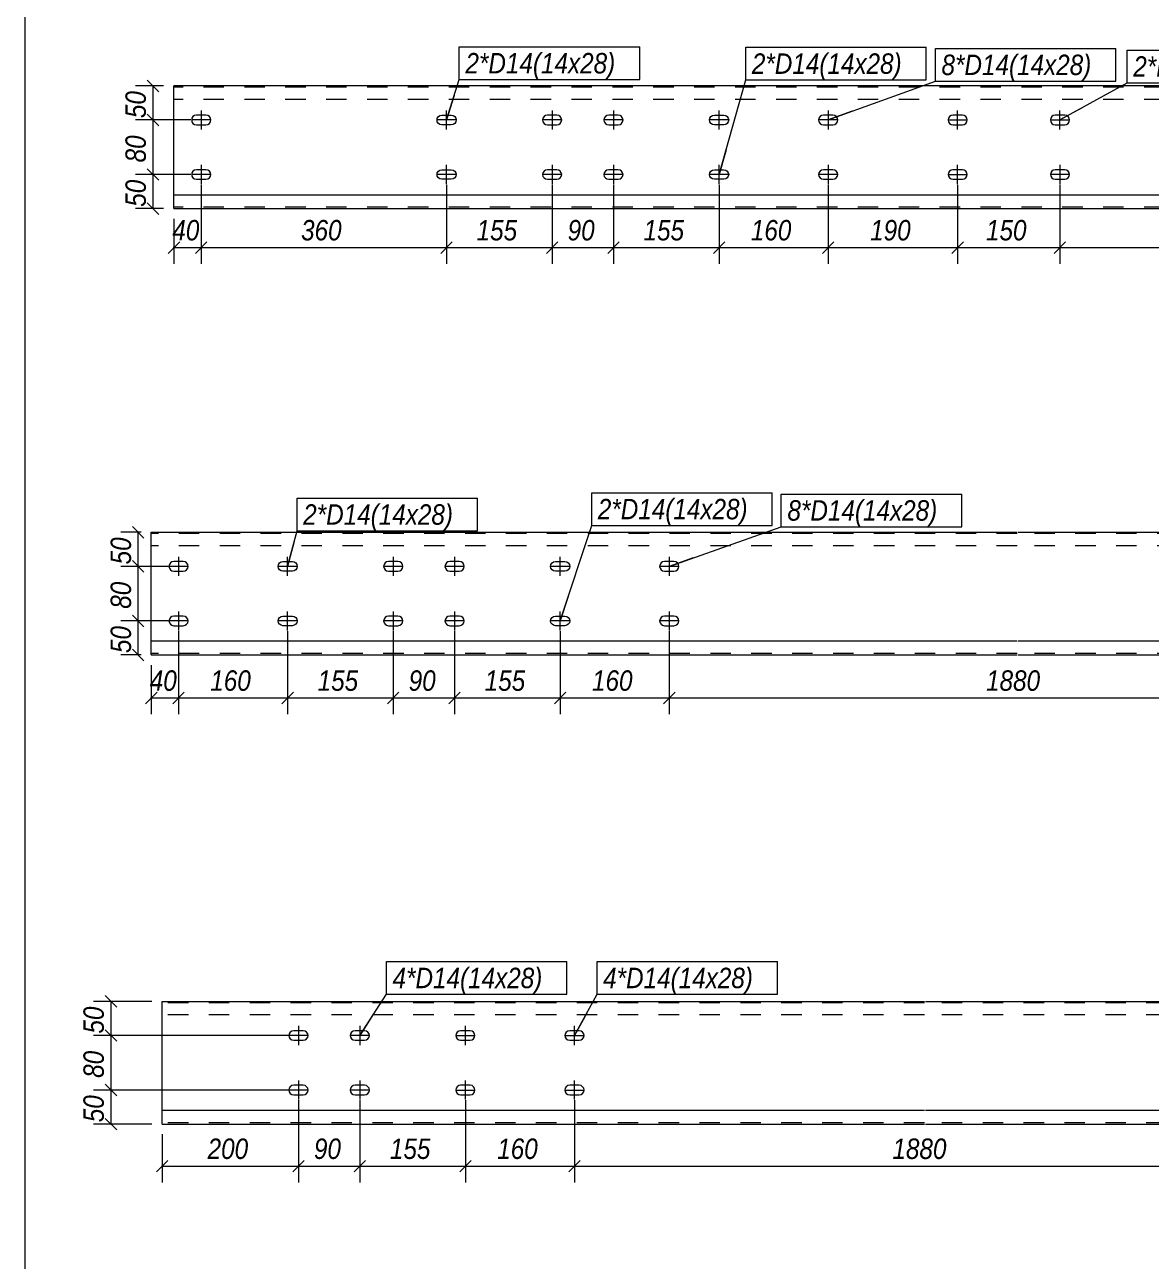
# Model space of a CAD drawing. Header units: millimetres. Extents: x 181 to 4047, y 165 to 2266.
# Drawn here: x 1119.3 to 1229.6, y 357.7 to 478.7 of the extents above; entities that cross this region are included whole.
import ezdxf

# ---------------------------------------------------------------- set-up
doc = ezdxf.new("R2010")
doc.units = ezdxf.units.MM
doc.linetypes.add('XKITLINE00', pattern=[0])
doc.linetypes.add('XKITLINE02', pattern=[4, 2, -2])
for name, color, linetype, lineweight in [('Bolt', 7, 'Continuous', 0), ('BoltMark', 3, 'Continuous', 0), ('DrawingSheet', 5, 'Continuous', 0), ('Part', 2, 'Continuous', 0), ('Z-DIMENSIONS', 1, 'Continuous', 0)]:
    doc.layers.add(name, color=color, linetype=linetype, lineweight=lineweight)
doc.styles.add('Arial Italic', font='ariali.ttf')

msp = doc.modelspace()

# ---------------------------------------------------------------- linework, layer by layer
at = {"layer": 'Bolt', "color": 3, "linetype": 'XKITLINE00', "lineweight": 0}
for p, q in [((1135.71, 469.53), (1135.68, 469.35)), ((1135.68, 469.35), (1135.68, 469.35)), ((1135.68, 469.35), (1135.71, 469.17)), ((1137.54, 469.35), (1135.68, 469.35)), ((1135.81, 469.68), (1135.71, 469.53)), ((1135.71, 469.17), (1135.81, 469.02)), ((1135.96, 469.78), (1135.81, 469.68)), ((1136.14, 469.81), (1135.96, 469.78)), ((1137.08, 469.81), (1136.14, 469.81)), ((1136.61, 470.28), (1136.61, 468.41)), ((1137.25, 469.78), (1137.08, 469.81)), ((1137.41, 469.68), (1137.25, 469.78)), ((1137.51, 469.53), (1137.41, 469.68)), ((1137.41, 469.02), (1137.51, 469.17)), ((1137.54, 469.35), (1137.51, 469.53)), ((1137.51, 469.17), (1137.54, 469.35)), ((1137.54, 469.35), (1137.54, 469.35)), ((1159.68, 469.35), (1159.71, 469.53)), ((1159.71, 469.17), (1159.68, 469.35)), ((1159.68, 469.35), (1159.68, 469.35)), ((1161.54, 469.35), (1159.68, 469.35)), ((1159.71, 469.53), (1159.81, 469.68)), ((1159.81, 469.02), (1159.71, 469.17)), ((1159.81, 469.68), (1159.96, 469.78)), ((1159.96, 469.78), (1160.14, 469.81)), ((1160.14, 469.81), (1161.08, 469.81)), ((1160.61, 468.41), (1160.61, 470.28)), ((1161.08, 469.81), (1161.25, 469.78)), ((1161.25, 469.78), (1161.41, 469.68)), ((1161.41, 469.68), (1161.51, 469.53)), ((1161.51, 469.17), (1161.41, 469.02)), ((1161.51, 469.53), (1161.54, 469.35)), ((1161.54, 469.35), (1161.51, 469.17)), ((1161.54, 469.35), (1161.54, 469.35)), ((1170.04, 469.53), (1170.01, 469.35)), ((1170.01, 469.35), (1170.01, 469.35)), ((1170.01, 469.35), (1170.04, 469.17)), ((1171.88, 469.35), (1170.01, 469.35)), ((1170.15, 469.68), (1170.04, 469.53)), ((1170.04, 469.17), (1170.15, 469.02)), ((1170.3, 469.78), (1170.15, 469.68)), ((1170.48, 469.81), (1170.3, 469.78)), ((1171.41, 469.81), (1170.48, 469.81)), ((1170.94, 470.28), (1170.94, 468.41)), ((1171.59, 469.78), (1171.41, 469.81)), ((1171.74, 469.68), (1171.59, 469.78)), ((1171.84, 469.53), (1171.74, 469.68)), ((1171.74, 469.02), (1171.84, 469.17)), ((1171.88, 469.35), (1171.84, 469.53)), ((1171.84, 469.17), (1171.88, 469.35)), ((1171.88, 469.35), (1171.88, 469.35)), ((1176.04, 469.53), (1176.01, 469.35)), ((1176.01, 469.35), (1176.01, 469.35)), ((1176.01, 469.35), (1176.04, 469.17)), ((1177.88, 469.35), (1176.01, 469.35)), ((1176.15, 469.68), (1176.04, 469.53)), ((1176.04, 469.17), (1176.15, 469.02)), ((1176.3, 469.78), (1176.15, 469.68)), ((1176.48, 469.81), (1176.3, 469.78)), ((1177.41, 469.81), (1176.48, 469.81)), ((1176.94, 470.28), (1176.94, 468.41)), ((1177.59, 469.78), (1177.41, 469.81)), ((1177.74, 469.68), (1177.59, 469.78)), ((1177.84, 469.53), (1177.74, 469.68)), ((1177.74, 469.02), (1177.84, 469.17)), ((1177.88, 469.35), (1177.84, 469.53)), ((1177.84, 469.17), (1177.88, 469.35)), ((1177.88, 469.35), (1177.88, 469.35)), ((1186.34, 469.35), (1186.38, 469.53)), ((1186.38, 469.17), (1186.34, 469.35)), ((1186.34, 469.35), (1186.34, 469.35)), ((1188.21, 469.35), (1186.34, 469.35)), ((1186.38, 469.53), (1186.48, 469.68)), ((1186.48, 469.02), (1186.38, 469.17)), ((1186.48, 469.68), (1186.63, 469.78)), ((1186.63, 469.78), (1186.81, 469.81)), ((1186.81, 469.81), (1187.74, 469.81)), ((1187.28, 468.41), (1187.28, 470.28)), ((1187.74, 469.81), (1187.92, 469.78)), ((1187.92, 469.78), (1188.07, 469.68)), ((1188.07, 469.68), (1188.17, 469.53)), ((1188.17, 469.17), (1188.07, 469.02)), ((1188.17, 469.53), (1188.21, 469.35)), ((1188.21, 469.35), (1188.17, 469.17)), ((1188.21, 469.35), (1188.21, 469.35)), ((1197.04, 469.53), (1197.01, 469.35)), ((1197.01, 469.35), (1197.01, 469.35)), ((1197.01, 469.35), (1197.04, 469.17)), ((1198.88, 469.35), (1197.01, 469.35)), ((1197.15, 469.68), (1197.04, 469.53)), ((1197.04, 469.17), (1197.15, 469.02)), ((1197.3, 469.78), (1197.15, 469.68)), ((1197.48, 469.81), (1197.3, 469.78)), ((1198.41, 469.81), (1197.48, 469.81)), ((1197.94, 470.28), (1197.94, 468.41)), ((1198.59, 469.78), (1198.41, 469.81)), ((1198.74, 469.68), (1198.59, 469.78)), ((1198.84, 469.53), (1198.74, 469.68)), ((1198.74, 469.02), (1198.84, 469.17)), ((1198.88, 469.35), (1198.84, 469.53)), ((1198.84, 469.17), (1198.88, 469.35)), ((1198.88, 469.35), (1198.88, 469.35)), ((1209.71, 469.53), (1209.68, 469.35)), ((1209.68, 469.35), (1209.68, 469.35)), ((1209.68, 469.35), (1209.71, 469.17)), ((1209.68, 469.35), (1211.54, 469.35)), ((1209.81, 469.68), (1209.71, 469.53)), ((1209.71, 469.17), (1209.81, 469.02)), ((1209.96, 469.78), (1209.81, 469.68)), ((1210.14, 469.81), (1209.96, 469.78)), ((1211.08, 469.81), (1210.14, 469.81)), ((1210.61, 468.41), (1210.61, 470.28)), ((1211.25, 469.78), (1211.08, 469.81)), ((1211.41, 469.68), (1211.25, 469.78)), ((1211.51, 469.53), (1211.41, 469.68)), ((1211.41, 469.02), (1211.51, 469.17)), ((1211.54, 469.35), (1211.51, 469.53)), ((1211.51, 469.17), (1211.54, 469.35)), ((1211.54, 469.35), (1211.54, 469.35)), ((1219.71, 469.53), (1219.68, 469.35)), ((1219.68, 469.35), (1219.68, 469.35)), ((1219.68, 469.35), (1219.71, 469.17)), ((1219.68, 469.35), (1221.54, 469.35)), ((1219.81, 469.68), (1219.71, 469.53)), ((1219.71, 469.17), (1219.81, 469.02)), ((1219.96, 469.78), (1219.81, 469.68)), ((1220.14, 469.81), (1219.96, 469.78)), ((1221.08, 469.81), (1220.14, 469.81)), ((1220.61, 468.41), (1220.61, 470.28)), ((1221.25, 469.78), (1221.08, 469.81)), ((1221.41, 469.68), (1221.25, 469.78)), ((1221.51, 469.53), (1221.41, 469.68)), ((1221.41, 469.02), (1221.51, 469.17)), ((1221.54, 469.35), (1221.51, 469.53)), ((1221.51, 469.17), (1221.54, 469.35)), ((1221.54, 469.35), (1221.54, 469.35)), ((1135.81, 469.02), (1135.96, 468.92)), ((1135.96, 468.92), (1136.14, 468.88)), ((1136.14, 468.88), (1137.08, 468.88)), ((1137.08, 468.88), (1137.25, 468.92)), ((1137.25, 468.92), (1137.41, 469.02)), ((1159.96, 468.92), (1159.81, 469.02)), ((1160.14, 468.88), (1159.96, 468.92)), ((1161.08, 468.88), (1160.14, 468.88)), ((1161.25, 468.92), (1161.08, 468.88)), ((1161.41, 469.02), (1161.25, 468.92)), ((1170.15, 469.02), (1170.3, 468.92)), ((1170.3, 468.92), (1170.48, 468.88)), ((1170.48, 468.88), (1171.41, 468.88)), ((1171.41, 468.88), (1171.59, 468.92)), ((1171.59, 468.92), (1171.74, 469.02)), ((1176.15, 469.02), (1176.3, 468.92)), ((1176.3, 468.92), (1176.48, 468.88)), ((1176.48, 468.88), (1177.41, 468.88)), ((1177.41, 468.88), (1177.59, 468.92)), ((1177.59, 468.92), (1177.74, 469.02)), ((1186.63, 468.92), (1186.48, 469.02)), ((1186.81, 468.88), (1186.63, 468.92)), ((1187.74, 468.88), (1186.81, 468.88)), ((1187.92, 468.92), (1187.74, 468.88)), ((1188.07, 469.02), (1187.92, 468.92)), ((1197.15, 469.02), (1197.3, 468.92)), ((1197.3, 468.92), (1197.48, 468.88)), ((1197.48, 468.88), (1198.41, 468.88)), ((1198.41, 468.88), (1198.59, 468.92)), ((1198.59, 468.92), (1198.74, 469.02)), ((1209.81, 469.02), (1209.96, 468.92)), ((1209.96, 468.92), (1210.14, 468.88)), ((1210.14, 468.88), (1211.08, 468.88)), ((1211.08, 468.88), (1211.25, 468.92)), ((1211.25, 468.92), (1211.41, 469.02)), ((1219.81, 469.02), (1219.96, 468.92)), ((1219.96, 468.92), (1220.14, 468.88)), ((1220.14, 468.88), (1221.08, 468.88)), ((1221.08, 468.88), (1221.25, 468.92)), ((1221.25, 468.92), (1221.41, 469.02)), ((1135.81, 464.34), (1135.71, 464.19)), ((1135.96, 464.44), (1135.81, 464.34)), ((1136.14, 464.48), (1135.96, 464.44)), ((1137.08, 464.48), (1136.14, 464.48)), ((1136.61, 464.95), (1136.61, 463.08)), ((1137.25, 464.44), (1137.08, 464.48)), ((1137.41, 464.34), (1137.25, 464.44)), ((1137.51, 464.19), (1137.41, 464.34)), ((1159.71, 464.19), (1159.81, 464.34)), ((1159.81, 464.34), (1159.96, 464.44)), ((1159.96, 464.44), (1160.14, 464.48)), ((1160.14, 464.48), (1161.08, 464.48)), ((1160.61, 463.08), (1160.61, 464.95)), ((1161.08, 464.48), (1161.25, 464.44)), ((1161.25, 464.44), (1161.41, 464.34)), ((1161.41, 464.34), (1161.51, 464.19)), ((1170.15, 464.34), (1170.04, 464.19)), ((1170.3, 464.44), (1170.15, 464.34)), ((1170.48, 464.48), (1170.3, 464.44)), ((1171.41, 464.48), (1170.48, 464.48)), ((1170.94, 464.95), (1170.94, 463.08)), ((1171.59, 464.44), (1171.41, 464.48)), ((1171.74, 464.34), (1171.59, 464.44)), ((1171.84, 464.19), (1171.74, 464.34)), ((1176.15, 464.34), (1176.04, 464.19)), ((1176.3, 464.44), (1176.15, 464.34)), ((1176.48, 464.48), (1176.3, 464.44)), ((1177.41, 464.48), (1176.48, 464.48)), ((1176.94, 464.95), (1176.94, 463.08)), ((1177.59, 464.44), (1177.41, 464.48)), ((1177.74, 464.34), (1177.59, 464.44)), ((1177.84, 464.19), (1177.74, 464.34)), ((1186.38, 464.19), (1186.48, 464.34)), ((1186.48, 464.34), (1186.63, 464.44)), ((1186.63, 464.44), (1186.81, 464.48)), ((1186.81, 464.48), (1187.74, 464.48)), ((1187.28, 463.08), (1187.28, 464.95)), ((1187.74, 464.48), (1187.92, 464.44)), ((1187.92, 464.44), (1188.07, 464.34)), ((1188.07, 464.34), (1188.17, 464.19)), ((1197.15, 464.34), (1197.04, 464.19)), ((1197.3, 464.44), (1197.15, 464.34)), ((1197.48, 464.48), (1197.3, 464.44)), ((1198.41, 464.48), (1197.48, 464.48)), ((1197.94, 464.95), (1197.94, 463.08)), ((1198.59, 464.44), (1198.41, 464.48)), ((1198.74, 464.34), (1198.59, 464.44)), ((1198.84, 464.19), (1198.74, 464.34)), ((1209.81, 464.34), (1209.71, 464.19)), ((1209.96, 464.44), (1209.81, 464.34)), ((1210.14, 464.48), (1209.96, 464.44)), ((1211.08, 464.48), (1210.14, 464.48)), ((1210.61, 463.08), (1210.61, 464.95)), ((1211.25, 464.44), (1211.08, 464.48)), ((1211.41, 464.34), (1211.25, 464.44)), ((1211.51, 464.19), (1211.41, 464.34)), ((1219.81, 464.34), (1219.71, 464.19)), ((1219.96, 464.44), (1219.81, 464.34)), ((1220.14, 464.48), (1219.96, 464.44)), ((1221.08, 464.48), (1220.14, 464.48)), ((1220.61, 464.95), (1220.61, 463.08)), ((1221.25, 464.44), (1221.08, 464.48)), ((1221.41, 464.34), (1221.25, 464.44)), ((1221.51, 464.19), (1221.41, 464.34)), ((1135.71, 464.19), (1135.68, 464.01)), ((1135.68, 464.01), (1135.68, 464.01)), ((1135.68, 464.01), (1135.71, 463.84)), ((1137.54, 464.01), (1135.68, 464.01)), ((1135.71, 463.84), (1135.81, 463.68)), ((1135.81, 463.68), (1135.96, 463.58)), ((1135.96, 463.58), (1136.14, 463.55)), ((1136.14, 463.55), (1137.08, 463.55)), ((1137.08, 463.55), (1137.25, 463.58)), ((1137.25, 463.58), (1137.41, 463.68)), ((1137.41, 463.68), (1137.51, 463.84)), ((1137.54, 464.01), (1137.51, 464.19)), ((1137.51, 463.84), (1137.54, 464.01)), ((1137.54, 464.01), (1137.54, 464.01)), ((1159.68, 464.01), (1159.71, 464.19)), ((1159.71, 463.84), (1159.68, 464.01)), ((1159.68, 464.01), (1159.68, 464.01)), ((1161.54, 464.01), (1159.68, 464.01)), ((1159.81, 463.68), (1159.71, 463.84)), ((1159.96, 463.58), (1159.81, 463.68)), ((1160.14, 463.55), (1159.96, 463.58)), ((1161.08, 463.55), (1160.14, 463.55)), ((1161.25, 463.58), (1161.08, 463.55)), ((1161.41, 463.68), (1161.25, 463.58)), ((1161.51, 463.84), (1161.41, 463.68)), ((1161.51, 464.19), (1161.54, 464.01)), ((1161.54, 464.01), (1161.51, 463.84)), ((1161.54, 464.01), (1161.54, 464.01)), ((1170.04, 464.19), (1170.01, 464.01)), ((1170.01, 464.01), (1170.01, 464.01)), ((1170.01, 464.01), (1170.04, 463.83)), ((1171.88, 464.01), (1170.01, 464.01)), ((1170.04, 463.83), (1170.15, 463.68)), ((1170.15, 463.68), (1170.3, 463.58)), ((1170.3, 463.58), (1170.48, 463.55)), ((1170.48, 463.55), (1171.41, 463.55)), ((1171.41, 463.55), (1171.59, 463.58)), ((1171.59, 463.58), (1171.74, 463.68)), ((1171.74, 463.68), (1171.84, 463.83)), ((1171.88, 464.01), (1171.84, 464.19)), ((1171.84, 463.83), (1171.88, 464.01)), ((1171.88, 464.01), (1171.88, 464.01)), ((1176.04, 464.19), (1176.01, 464.01)), ((1176.01, 464.01), (1176.01, 464.01)), ((1176.01, 464.01), (1176.04, 463.83)), ((1177.88, 464.01), (1176.01, 464.01)), ((1176.04, 463.83), (1176.15, 463.68)), ((1176.15, 463.68), (1176.3, 463.58)), ((1176.3, 463.58), (1176.48, 463.55)), ((1176.48, 463.55), (1177.41, 463.55)), ((1177.41, 463.55), (1177.59, 463.58)), ((1177.59, 463.58), (1177.74, 463.68)), ((1177.74, 463.68), (1177.84, 463.83)), ((1177.88, 464.01), (1177.84, 464.19)), ((1177.84, 463.83), (1177.88, 464.01)), ((1177.88, 464.01), (1177.88, 464.01)), ((1186.34, 464.01), (1186.38, 464.19)), ((1186.38, 463.84), (1186.34, 464.01)), ((1186.34, 464.01), (1186.34, 464.01)), ((1188.21, 464.01), (1186.34, 464.01)), ((1186.48, 463.68), (1186.38, 463.84)), ((1186.63, 463.58), (1186.48, 463.68)), ((1186.81, 463.55), (1186.63, 463.58)), ((1187.74, 463.55), (1186.81, 463.55)), ((1187.92, 463.58), (1187.74, 463.55)), ((1188.07, 463.68), (1187.92, 463.58)), ((1188.17, 463.84), (1188.07, 463.68)), ((1188.17, 464.19), (1188.21, 464.01)), ((1188.21, 464.01), (1188.17, 463.84)), ((1188.21, 464.01), (1188.21, 464.01)), ((1197.04, 464.19), (1197.01, 464.01)), ((1197.01, 464.01), (1197.01, 464.01)), ((1197.01, 464.01), (1197.04, 463.84)), ((1198.88, 464.01), (1197.01, 464.01)), ((1197.04, 463.84), (1197.15, 463.68)), ((1197.15, 463.68), (1197.3, 463.58)), ((1197.3, 463.58), (1197.48, 463.55)), ((1197.48, 463.55), (1198.41, 463.55)), ((1198.41, 463.55), (1198.59, 463.58)), ((1198.59, 463.58), (1198.74, 463.68)), ((1198.74, 463.68), (1198.84, 463.84)), ((1198.88, 464.01), (1198.84, 464.19)), ((1198.84, 463.84), (1198.88, 464.01)), ((1198.88, 464.01), (1198.88, 464.01)), ((1209.71, 464.19), (1209.68, 464.01)), ((1209.68, 464.01), (1209.68, 464.01)), ((1209.68, 464.01), (1209.71, 463.84)), ((1209.68, 464.01), (1211.54, 464.01)), ((1209.71, 463.84), (1209.81, 463.68)), ((1209.81, 463.68), (1209.96, 463.58)), ((1209.96, 463.58), (1210.14, 463.55)), ((1210.14, 463.55), (1211.08, 463.55)), ((1211.08, 463.55), (1211.25, 463.58)), ((1211.25, 463.58), (1211.41, 463.68)), ((1211.41, 463.68), (1211.51, 463.84)), ((1211.54, 464.01), (1211.51, 464.19)), ((1211.51, 463.84), (1211.54, 464.01)), ((1211.54, 464.01), (1211.54, 464.01)), ((1219.71, 464.19), (1219.68, 464.01)), ((1219.68, 464.01), (1219.68, 464.01)), ((1219.68, 464.01), (1219.71, 463.84)), ((1221.54, 464.01), (1219.68, 464.01)), ((1219.71, 463.84), (1219.81, 463.68)), ((1219.81, 463.68), (1219.96, 463.58)), ((1219.96, 463.58), (1220.14, 463.55)), ((1220.14, 463.55), (1221.08, 463.55)), ((1221.08, 463.55), (1221.25, 463.58)), ((1221.25, 463.58), (1221.41, 463.68)), ((1221.41, 463.68), (1221.51, 463.84)), ((1221.54, 464.01), (1221.51, 464.19)), ((1221.51, 463.84), (1221.54, 464.01)), ((1221.54, 464.01), (1221.54, 464.01)), ((1133.5, 425.88), (1133.46, 425.7)), ((1133.46, 425.7), (1133.46, 425.7)), ((1133.46, 425.7), (1133.5, 425.52)), ((1135.33, 425.7), (1133.46, 425.7)), ((1133.6, 426.03), (1133.5, 425.88)), ((1133.75, 426.13), (1133.6, 426.03)), ((1133.93, 426.17), (1133.75, 426.13)), ((1134.86, 426.17), (1133.93, 426.17)), ((1134.39, 426.64), (1134.39, 424.77)), ((1135.04, 426.13), (1134.86, 426.17)), ((1135.19, 426.03), (1135.04, 426.13)), ((1135.29, 425.88), (1135.19, 426.03)), ((1135.33, 425.7), (1135.29, 425.88)), ((1135.29, 425.52), (1135.33, 425.7)), ((1135.33, 425.7), (1135.33, 425.7)), ((1144.13, 425.7), (1144.16, 425.88)), ((1144.16, 425.52), (1144.13, 425.7)), ((1144.13, 425.7), (1144.13, 425.7)), ((1145.99, 425.7), (1144.13, 425.7)), ((1144.16, 425.88), (1144.26, 426.03)), ((1144.26, 426.03), (1144.42, 426.13)), ((1144.42, 426.13), (1144.59, 426.17)), ((1144.59, 426.17), (1145.53, 426.17)), ((1145.06, 424.77), (1145.06, 426.64)), ((1145.53, 426.17), (1145.71, 426.13)), ((1145.71, 426.13), (1145.86, 426.03)), ((1145.86, 426.03), (1145.96, 425.88)), ((1145.96, 425.88), (1145.99, 425.7)), ((1145.99, 425.7), (1145.96, 425.52)), ((1145.99, 425.7), (1145.99, 425.7)), ((1154.5, 425.88), (1154.46, 425.7)), ((1154.46, 425.7), (1154.46, 425.7)), ((1154.46, 425.7), (1154.5, 425.52)), ((1156.33, 425.7), (1154.46, 425.7)), ((1154.6, 426.03), (1154.5, 425.88)), ((1154.75, 426.13), (1154.6, 426.03)), ((1154.93, 426.17), (1154.75, 426.13)), ((1155.86, 426.17), (1154.93, 426.17)), ((1155.39, 426.64), (1155.39, 424.77)), ((1156.04, 426.13), (1155.86, 426.17)), ((1156.19, 426.03), (1156.04, 426.13)), ((1156.29, 425.88), (1156.19, 426.03)), ((1156.33, 425.7), (1156.29, 425.88)), ((1156.29, 425.52), (1156.33, 425.7)), ((1156.33, 425.7), (1156.33, 425.7)), ((1160.5, 425.88), (1160.46, 425.7)), ((1160.46, 425.7), (1160.46, 425.7)), ((1160.46, 425.7), (1160.5, 425.52)), ((1162.33, 425.7), (1160.46, 425.7)), ((1160.6, 426.03), (1160.5, 425.88)), ((1160.75, 426.13), (1160.6, 426.03)), ((1160.93, 426.17), (1160.75, 426.13)), ((1161.86, 426.17), (1160.93, 426.17)), ((1161.39, 426.64), (1161.39, 424.77)), ((1162.04, 426.13), (1161.86, 426.17)), ((1162.19, 426.03), (1162.04, 426.13)), ((1162.29, 425.88), (1162.19, 426.03)), ((1162.33, 425.7), (1162.29, 425.88)), ((1162.29, 425.52), (1162.33, 425.7)), ((1162.33, 425.7), (1162.33, 425.7)), ((1170.79, 425.7), (1170.83, 425.88)), ((1170.83, 425.52), (1170.79, 425.7)), ((1170.79, 425.7), (1170.79, 425.7)), ((1172.66, 425.7), (1170.79, 425.7)), ((1170.83, 425.88), (1170.93, 426.03)), ((1170.93, 426.03), (1171.08, 426.13)), ((1171.08, 426.13), (1171.26, 426.17)), ((1171.26, 426.17), (1172.19, 426.17)), ((1171.73, 424.77), (1171.73, 426.64)), ((1172.19, 426.17), (1172.37, 426.13)), ((1172.37, 426.13), (1172.52, 426.03)), ((1172.52, 426.03), (1172.63, 425.88)), ((1172.63, 425.88), (1172.66, 425.7)), ((1172.66, 425.7), (1172.63, 425.52)), ((1172.66, 425.7), (1172.66, 425.7)), ((1181.5, 425.88), (1181.46, 425.7)), ((1181.46, 425.7), (1181.46, 425.7)), ((1181.46, 425.7), (1181.5, 425.52)), ((1183.33, 425.7), (1181.46, 425.7)), ((1181.6, 426.03), (1181.5, 425.88)), ((1181.75, 426.13), (1181.6, 426.03)), ((1181.93, 426.17), (1181.75, 426.13)), ((1182.86, 426.17), (1181.93, 426.17)), ((1182.39, 426.64), (1182.39, 424.77)), ((1183.04, 426.13), (1182.86, 426.17)), ((1183.19, 426.03), (1183.04, 426.13)), ((1183.29, 425.88), (1183.19, 426.03)), ((1183.33, 425.7), (1183.29, 425.88)), ((1183.29, 425.52), (1183.33, 425.7)), ((1183.33, 425.7), (1183.33, 425.7)), ((1133.5, 425.52), (1133.6, 425.37)), ((1133.6, 425.37), (1133.75, 425.27)), ((1133.75, 425.27), (1133.93, 425.24)), ((1133.93, 425.24), (1134.86, 425.24)), ((1134.86, 425.24), (1135.04, 425.27)), ((1135.04, 425.27), (1135.19, 425.37)), ((1135.19, 425.37), (1135.29, 425.52)), ((1144.26, 425.37), (1144.16, 425.52)), ((1144.42, 425.27), (1144.26, 425.37)), ((1144.59, 425.24), (1144.42, 425.27)), ((1145.53, 425.24), (1144.59, 425.24)), ((1145.71, 425.27), (1145.53, 425.24)), ((1145.86, 425.37), (1145.71, 425.27)), ((1145.96, 425.52), (1145.86, 425.37)), ((1154.5, 425.52), (1154.6, 425.37)), ((1154.6, 425.37), (1154.75, 425.27)), ((1154.75, 425.27), (1154.93, 425.24)), ((1154.93, 425.24), (1155.86, 425.24)), ((1155.86, 425.24), (1156.04, 425.27)), ((1156.04, 425.27), (1156.19, 425.37)), ((1156.19, 425.37), (1156.29, 425.52)), ((1160.5, 425.52), (1160.6, 425.37)), ((1160.6, 425.37), (1160.75, 425.27)), ((1160.75, 425.27), (1160.93, 425.24)), ((1160.93, 425.24), (1161.86, 425.24)), ((1161.86, 425.24), (1162.04, 425.27)), ((1162.04, 425.27), (1162.19, 425.37)), ((1162.19, 425.37), (1162.29, 425.52)), ((1170.93, 425.37), (1170.83, 425.52)), ((1171.08, 425.27), (1170.93, 425.37)), ((1171.26, 425.24), (1171.08, 425.27)), ((1172.19, 425.24), (1171.26, 425.24)), ((1172.37, 425.27), (1172.19, 425.24)), ((1172.52, 425.37), (1172.37, 425.27)), ((1172.63, 425.52), (1172.52, 425.37)), ((1181.5, 425.52), (1181.6, 425.37)), ((1181.6, 425.37), (1181.75, 425.27)), ((1181.75, 425.27), (1181.93, 425.24)), ((1181.93, 425.24), (1182.86, 425.24)), ((1182.86, 425.24), (1183.04, 425.27)), ((1183.04, 425.27), (1183.19, 425.37)), ((1183.19, 425.37), (1183.29, 425.52)), ((1133.75, 420.8), (1133.6, 420.7)), ((1133.93, 420.84), (1133.75, 420.8)), ((1134.86, 420.84), (1133.93, 420.84)), ((1134.39, 421.3), (1134.39, 419.44)), ((1135.04, 420.8), (1134.86, 420.84)), ((1135.19, 420.7), (1135.04, 420.8)), ((1144.26, 420.7), (1144.42, 420.8)), ((1144.42, 420.8), (1144.59, 420.84)), ((1144.59, 420.84), (1145.53, 420.84)), ((1145.06, 419.44), (1145.06, 421.3)), ((1145.53, 420.84), (1145.71, 420.8)), ((1145.71, 420.8), (1145.86, 420.7)), ((1154.75, 420.8), (1154.6, 420.7)), ((1154.93, 420.84), (1154.75, 420.8)), ((1155.86, 420.84), (1154.93, 420.84)), ((1155.39, 421.3), (1155.39, 419.44)), ((1156.04, 420.8), (1155.86, 420.84)), ((1156.19, 420.7), (1156.04, 420.8)), ((1160.75, 420.8), (1160.6, 420.7)), ((1160.93, 420.84), (1160.75, 420.8)), ((1161.86, 420.84), (1160.93, 420.84)), ((1161.39, 421.3), (1161.39, 419.44)), ((1162.04, 420.8), (1161.86, 420.84)), ((1162.19, 420.7), (1162.04, 420.8)), ((1170.93, 420.7), (1171.08, 420.8)), ((1171.08, 420.8), (1171.26, 420.84)), ((1171.26, 420.84), (1172.19, 420.84)), ((1171.73, 419.44), (1171.73, 421.3)), ((1172.19, 420.84), (1172.37, 420.8)), ((1172.37, 420.8), (1172.52, 420.7)), ((1181.75, 420.8), (1181.6, 420.7)), ((1181.93, 420.84), (1181.75, 420.8)), ((1182.86, 420.84), (1181.93, 420.84)), ((1182.39, 421.3), (1182.39, 419.44)), ((1183.04, 420.8), (1182.86, 420.84)), ((1183.19, 420.7), (1183.04, 420.8)), ((1133.5, 420.55), (1133.46, 420.37)), ((1133.46, 420.37), (1133.46, 420.37)), ((1133.46, 420.37), (1133.5, 420.19)), ((1135.33, 420.37), (1133.46, 420.37)), ((1133.6, 420.7), (1133.5, 420.55)), ((1133.5, 420.19), (1133.6, 420.04)), ((1133.6, 420.04), (1133.75, 419.94)), ((1133.75, 419.94), (1133.93, 419.9)), ((1133.93, 419.9), (1134.86, 419.9)), ((1134.86, 419.9), (1135.04, 419.94)), ((1135.04, 419.94), (1135.19, 420.04)), ((1135.29, 420.55), (1135.19, 420.7)), ((1135.19, 420.04), (1135.29, 420.19)), ((1135.33, 420.37), (1135.29, 420.55)), ((1135.29, 420.19), (1135.33, 420.37)), ((1135.33, 420.37), (1135.33, 420.37)), ((1144.13, 420.37), (1144.16, 420.55)), ((1144.16, 420.19), (1144.13, 420.37)), ((1144.13, 420.37), (1144.13, 420.37)), ((1145.99, 420.37), (1144.13, 420.37)), ((1144.16, 420.55), (1144.26, 420.7)), ((1144.26, 420.04), (1144.16, 420.19)), ((1144.42, 419.94), (1144.26, 420.04)), ((1144.59, 419.9), (1144.42, 419.94)), ((1145.53, 419.9), (1144.59, 419.9)), ((1145.71, 419.94), (1145.53, 419.9)), ((1145.86, 420.04), (1145.71, 419.94)), ((1145.86, 420.7), (1145.96, 420.55)), ((1145.96, 420.19), (1145.86, 420.04)), ((1145.96, 420.55), (1145.99, 420.37)), ((1145.99, 420.37), (1145.96, 420.19)), ((1145.99, 420.37), (1145.99, 420.37)), ((1154.5, 420.55), (1154.46, 420.37)), ((1154.46, 420.37), (1154.46, 420.37)), ((1154.46, 420.37), (1154.5, 420.19)), ((1156.33, 420.37), (1154.46, 420.37)), ((1154.6, 420.7), (1154.5, 420.55)), ((1154.5, 420.19), (1154.6, 420.04)), ((1154.6, 420.04), (1154.75, 419.94)), ((1154.75, 419.94), (1154.93, 419.9)), ((1154.93, 419.9), (1155.86, 419.9)), ((1155.86, 419.9), (1156.04, 419.94)), ((1156.04, 419.94), (1156.19, 420.04)), ((1156.29, 420.55), (1156.19, 420.7)), ((1156.19, 420.04), (1156.29, 420.19)), ((1156.33, 420.37), (1156.29, 420.55)), ((1156.29, 420.19), (1156.33, 420.37)), ((1156.33, 420.37), (1156.33, 420.37)), ((1160.5, 420.55), (1160.46, 420.37)), ((1160.46, 420.37), (1160.46, 420.37)), ((1160.46, 420.37), (1160.5, 420.19)), ((1162.33, 420.37), (1160.46, 420.37)), ((1160.6, 420.7), (1160.5, 420.55)), ((1160.5, 420.19), (1160.6, 420.04)), ((1160.6, 420.04), (1160.75, 419.94)), ((1160.75, 419.94), (1160.93, 419.9)), ((1160.93, 419.9), (1161.86, 419.9)), ((1161.86, 419.9), (1162.04, 419.94)), ((1162.04, 419.94), (1162.19, 420.04)), ((1162.29, 420.55), (1162.19, 420.7)), ((1162.19, 420.04), (1162.29, 420.19)), ((1162.33, 420.37), (1162.29, 420.55)), ((1162.29, 420.19), (1162.33, 420.37)), ((1162.33, 420.37), (1162.33, 420.37)), ((1170.79, 420.37), (1170.83, 420.55)), ((1170.83, 420.19), (1170.79, 420.37)), ((1170.79, 420.37), (1170.79, 420.37)), ((1172.66, 420.37), (1170.79, 420.37)), ((1170.83, 420.55), (1170.93, 420.7)), ((1170.93, 420.04), (1170.83, 420.19)), ((1171.08, 419.94), (1170.93, 420.04)), ((1171.26, 419.9), (1171.08, 419.94)), ((1172.19, 419.9), (1171.26, 419.9)), ((1172.37, 419.94), (1172.19, 419.9)), ((1172.52, 420.04), (1172.37, 419.94)), ((1172.52, 420.7), (1172.63, 420.55)), ((1172.63, 420.19), (1172.52, 420.04)), ((1172.63, 420.55), (1172.66, 420.37)), ((1172.66, 420.37), (1172.63, 420.19)), ((1172.66, 420.37), (1172.66, 420.37)), ((1181.5, 420.55), (1181.46, 420.37)), ((1181.46, 420.37), (1181.46, 420.37)), ((1181.46, 420.37), (1181.5, 420.19)), ((1183.33, 420.37), (1181.46, 420.37)), ((1181.6, 420.7), (1181.5, 420.55)), ((1181.5, 420.19), (1181.6, 420.04)), ((1181.6, 420.04), (1181.75, 419.94)), ((1181.75, 419.94), (1181.93, 419.9)), ((1181.93, 419.9), (1182.86, 419.9)), ((1182.86, 419.9), (1183.04, 419.94)), ((1183.04, 419.94), (1183.19, 420.04)), ((1183.29, 420.55), (1183.19, 420.7)), ((1183.19, 420.04), (1183.29, 420.19)), ((1183.33, 420.37), (1183.29, 420.55)), ((1183.29, 420.19), (1183.33, 420.37)), ((1183.33, 420.37), (1183.33, 420.37)), ((1145.23, 380), (1145.19, 379.83)), ((1145.19, 379.83), (1145.19, 379.83)), ((1145.19, 379.83), (1145.23, 379.65)), ((1147.06, 379.83), (1145.19, 379.83)), ((1145.33, 380.16), (1145.23, 380)), ((1145.48, 380.26), (1145.33, 380.16)), ((1145.66, 380.29), (1145.48, 380.26)), ((1146.59, 380.29), (1145.66, 380.29)), ((1146.13, 380.76), (1146.13, 378.89)), ((1146.77, 380.26), (1146.59, 380.29)), ((1146.92, 380.16), (1146.77, 380.26)), ((1147.03, 380), (1146.92, 380.16)), ((1147.06, 379.83), (1147.03, 380)), ((1147.03, 379.65), (1147.06, 379.83)), ((1147.06, 379.83), (1147.06, 379.83)), ((1151.23, 380), (1151.19, 379.83)), ((1151.19, 379.83), (1151.19, 379.83)), ((1151.19, 379.83), (1151.23, 379.65)), ((1153.06, 379.83), (1151.19, 379.83)), ((1151.33, 380.16), (1151.23, 380)), ((1151.48, 380.26), (1151.33, 380.16)), ((1151.66, 380.29), (1151.48, 380.26)), ((1152.59, 380.29), (1151.66, 380.29)), ((1152.13, 380.76), (1152.13, 378.89)), ((1152.77, 380.26), (1152.59, 380.29)), ((1152.92, 380.16), (1152.77, 380.26)), ((1153.03, 380), (1152.92, 380.16)), ((1153.06, 379.83), (1153.03, 380)), ((1153.03, 379.65), (1153.06, 379.83)), ((1153.06, 379.83), (1153.06, 379.83)), ((1161.56, 380), (1161.53, 379.83)), ((1161.53, 379.83), (1161.53, 379.83)), ((1161.53, 379.83), (1161.56, 379.65)), ((1161.53, 379.83), (1163.39, 379.83)), ((1161.66, 380.16), (1161.56, 380)), ((1161.82, 380.26), (1161.66, 380.16)), ((1161.99, 380.29), (1161.82, 380.26)), ((1162.93, 380.29), (1161.99, 380.29)), ((1162.46, 378.89), (1162.46, 380.76)), ((1163.11, 380.26), (1162.93, 380.29)), ((1163.26, 380.16), (1163.11, 380.26)), ((1163.36, 380), (1163.26, 380.16)), ((1163.39, 379.83), (1163.36, 380)), ((1163.36, 379.65), (1163.39, 379.83)), ((1163.39, 379.83), (1163.39, 379.83)), ((1172.23, 380), (1172.19, 379.83)), ((1172.19, 379.83), (1172.19, 379.83)), ((1172.19, 379.83), (1172.23, 379.65)), ((1172.19, 379.83), (1174.06, 379.83)), ((1172.33, 380.16), (1172.23, 380)), ((1172.48, 380.26), (1172.33, 380.16)), ((1172.66, 380.29), (1172.48, 380.26)), ((1173.59, 380.29), (1172.66, 380.29)), ((1173.13, 378.89), (1173.13, 380.76)), ((1173.77, 380.26), (1173.59, 380.29)), ((1173.92, 380.16), (1173.77, 380.26)), ((1174.03, 380), (1173.92, 380.16)), ((1174.06, 379.83), (1174.03, 380)), ((1174.03, 379.65), (1174.06, 379.83)), ((1174.06, 379.83), (1174.06, 379.83)), ((1145.23, 379.65), (1145.33, 379.5)), ((1145.33, 379.5), (1145.48, 379.39)), ((1145.48, 379.39), (1145.66, 379.36)), ((1145.66, 379.36), (1146.59, 379.36)), ((1146.59, 379.36), (1146.77, 379.39)), ((1146.77, 379.39), (1146.92, 379.5)), ((1146.92, 379.5), (1147.03, 379.65)), ((1151.23, 379.65), (1151.33, 379.5)), ((1151.33, 379.5), (1151.48, 379.39)), ((1151.48, 379.39), (1151.66, 379.36)), ((1151.66, 379.36), (1152.59, 379.36)), ((1152.59, 379.36), (1152.77, 379.39)), ((1152.77, 379.39), (1152.92, 379.5)), ((1152.92, 379.5), (1153.03, 379.65)), ((1161.56, 379.65), (1161.66, 379.5)), ((1161.66, 379.5), (1161.82, 379.39)), ((1161.82, 379.39), (1161.99, 379.36)), ((1161.99, 379.36), (1162.93, 379.36)), ((1162.93, 379.36), (1163.11, 379.39)), ((1163.11, 379.39), (1163.26, 379.5)), ((1163.26, 379.5), (1163.36, 379.65)), ((1172.23, 379.65), (1172.33, 379.5)), ((1172.33, 379.5), (1172.48, 379.39)), ((1172.48, 379.39), (1172.66, 379.36)), ((1172.66, 379.36), (1173.59, 379.36)), ((1173.59, 379.36), (1173.77, 379.39)), ((1173.77, 379.39), (1173.92, 379.5)), ((1173.92, 379.5), (1174.03, 379.65)), ((1145.48, 374.92), (1145.33, 374.82)), ((1145.66, 374.96), (1145.48, 374.92)), ((1146.59, 374.96), (1145.66, 374.96)), ((1146.13, 375.43), (1146.13, 373.56)), ((1146.77, 374.92), (1146.59, 374.96)), ((1146.92, 374.82), (1146.77, 374.92)), ((1151.48, 374.92), (1151.33, 374.82)), ((1151.66, 374.96), (1151.48, 374.92)), ((1152.59, 374.96), (1151.66, 374.96)), ((1152.13, 375.43), (1152.13, 373.56)), ((1152.77, 374.92), (1152.59, 374.96)), ((1152.92, 374.82), (1152.77, 374.92)), ((1161.82, 374.92), (1161.66, 374.82)), ((1161.99, 374.96), (1161.82, 374.92)), ((1162.93, 374.96), (1161.99, 374.96)), ((1162.46, 373.56), (1162.46, 375.43)), ((1163.11, 374.92), (1162.93, 374.96)), ((1163.26, 374.82), (1163.11, 374.92)), ((1172.48, 374.92), (1172.33, 374.82)), ((1172.66, 374.96), (1172.48, 374.92)), ((1173.59, 374.96), (1172.66, 374.96)), ((1173.13, 373.56), (1173.13, 375.43)), ((1173.77, 374.92), (1173.59, 374.96)), ((1173.92, 374.82), (1173.77, 374.92)), ((1145.23, 374.67), (1145.19, 374.49)), ((1145.19, 374.49), (1145.19, 374.49)), ((1145.19, 374.49), (1145.23, 374.31)), ((1147.06, 374.49), (1145.19, 374.49)), ((1145.33, 374.82), (1145.23, 374.67)), ((1145.23, 374.31), (1145.33, 374.16)), ((1145.33, 374.16), (1145.48, 374.06)), ((1145.48, 374.06), (1145.66, 374.03)), ((1145.66, 374.03), (1146.59, 374.03)), ((1146.59, 374.03), (1146.77, 374.06)), ((1146.77, 374.06), (1146.92, 374.16)), ((1147.03, 374.67), (1146.92, 374.82)), ((1146.92, 374.16), (1147.03, 374.31)), ((1147.06, 374.49), (1147.03, 374.67)), ((1147.03, 374.31), (1147.06, 374.49)), ((1147.06, 374.49), (1147.06, 374.49)), ((1151.23, 374.67), (1151.19, 374.49)), ((1151.19, 374.49), (1151.19, 374.49)), ((1151.19, 374.49), (1151.23, 374.31)), ((1153.06, 374.49), (1151.19, 374.49)), ((1151.33, 374.82), (1151.23, 374.67)), ((1151.23, 374.31), (1151.33, 374.16)), ((1151.33, 374.16), (1151.48, 374.06)), ((1151.48, 374.06), (1151.66, 374.03)), ((1151.66, 374.03), (1152.59, 374.03)), ((1152.59, 374.03), (1152.77, 374.06)), ((1152.77, 374.06), (1152.92, 374.16)), ((1153.03, 374.67), (1152.92, 374.82)), ((1152.92, 374.16), (1153.03, 374.31)), ((1153.06, 374.49), (1153.03, 374.67)), ((1153.03, 374.31), (1153.06, 374.49)), ((1153.06, 374.49), (1153.06, 374.49)), ((1161.56, 374.67), (1161.53, 374.49)), ((1161.53, 374.49), (1161.53, 374.49)), ((1161.53, 374.49), (1161.56, 374.31)), ((1161.53, 374.49), (1163.39, 374.49)), ((1161.66, 374.82), (1161.56, 374.67)), ((1161.56, 374.31), (1161.66, 374.16)), ((1161.66, 374.16), (1161.82, 374.06)), ((1161.82, 374.06), (1161.99, 374.03)), ((1161.99, 374.03), (1162.93, 374.03)), ((1162.93, 374.03), (1163.11, 374.06)), ((1163.11, 374.06), (1163.26, 374.16)), ((1163.36, 374.67), (1163.26, 374.82)), ((1163.26, 374.16), (1163.36, 374.31)), ((1163.39, 374.49), (1163.36, 374.67)), ((1163.36, 374.31), (1163.39, 374.49)), ((1163.39, 374.49), (1163.39, 374.49)), ((1172.23, 374.67), (1172.19, 374.49)), ((1172.19, 374.49), (1172.19, 374.49)), ((1172.19, 374.49), (1172.23, 374.31)), ((1172.19, 374.49), (1174.06, 374.49)), ((1172.33, 374.82), (1172.23, 374.67)), ((1172.23, 374.31), (1172.33, 374.16)), ((1172.33, 374.16), (1172.48, 374.06)), ((1172.48, 374.06), (1172.66, 374.03)), ((1172.66, 374.03), (1173.59, 374.03)), ((1173.59, 374.03), (1173.77, 374.06)), ((1173.77, 374.06), (1173.92, 374.16)), ((1174.03, 374.67), (1173.92, 374.82)), ((1173.92, 374.16), (1174.03, 374.31)), ((1174.06, 374.49), (1174.03, 374.67)), ((1174.03, 374.31), (1174.06, 374.49)), ((1174.06, 374.49), (1174.06, 374.49))]:
    msp.add_line(p, q, dxfattribs=at)
at = {"layer": 'BoltMark', "color": 3, "linetype": 'XKITLINE00', "lineweight": 0}
for p, q in [((1161.86, 476.5), (1179.51, 476.5)), ((1161.86, 473.3), (1161.86, 476.5)), ((1179.51, 473.3), (1179.51, 476.5)), ((1189.88, 476.46), (1207.53, 476.46)), ((1189.88, 473.26), (1189.88, 476.46)), ((1207.53, 473.26), (1207.53, 476.46)), ((1208.43, 476.34), (1226.08, 476.34)), ((1208.43, 473.14), (1208.43, 476.34)), ((1226.08, 473.14), (1226.08, 476.34)), ((1227.19, 476.18), (1244.85, 476.18)), ((1227.19, 472.98), (1227.19, 476.18)), ((1160.61, 469.35), (1161.86, 473.3)), ((1161.86, 473.3), (1179.51, 473.3)), ((1187.28, 464.01), (1189.88, 473.26)), ((1189.88, 473.26), (1207.53, 473.26)), ((1197.94, 469.35), (1208.43, 473.14)), ((1208.43, 473.14), (1226.08, 473.14)), ((1220.61, 469.35), (1227.19, 472.98)), ((1227.19, 472.98), (1244.85, 472.98)), ((1161.36, 471.73), (1160.61, 469.35)), ((1222.8, 470.55), (1220.61, 469.35)), ((1200.29, 470.2), (1197.94, 469.35)), ((1187.95, 466.42), (1187.28, 464.01)), ((1174.81, 432.9), (1192.46, 432.9)), ((1174.81, 429.7), (1174.81, 432.9)), ((1192.46, 429.7), (1192.46, 432.9)), ((1145.99, 432.37), (1163.65, 432.37)), ((1145.99, 429.17), (1145.99, 432.37)), ((1163.65, 429.17), (1163.65, 432.37)), ((1193.36, 432.77), (1211.01, 432.77)), ((1193.36, 429.57), (1193.36, 432.77)), ((1211.01, 429.57), (1211.01, 432.77)), ((1171.73, 420.37), (1174.81, 429.7)), ((1174.81, 429.7), (1192.46, 429.7)), ((1182.39, 425.7), (1193.36, 429.57)), ((1193.36, 429.57), (1211.01, 429.57)), ((1145.06, 425.7), (1145.99, 429.17)), ((1145.71, 428.12), (1145.06, 425.7)), ((1145.99, 429.17), (1163.65, 429.17)), ((1184.75, 426.53), (1182.39, 425.7)), ((1172.51, 422.74), (1171.73, 420.37)), ((1154.73, 387.05), (1172.39, 387.05)), ((1154.73, 383.85), (1154.73, 387.05)), ((1172.39, 383.85), (1172.39, 387.05)), ((1175.33, 387.05), (1192.99, 387.05)), ((1175.33, 383.85), (1175.33, 387.05)), ((1192.99, 383.85), (1192.99, 387.05)), ((1152.13, 379.83), (1154.73, 383.85)), ((1154.73, 383.85), (1172.39, 383.85)), ((1173.13, 379.83), (1175.33, 383.85)), ((1175.33, 383.85), (1192.99, 383.85)), ((1153.48, 381.93), (1152.13, 379.83)), ((1174.33, 382.02), (1173.13, 379.83))]:
    msp.add_line(p, q, dxfattribs=at)
at = {"layer": 'DrawingSheet', "color": 5, "linetype": 'XKITLINE00', "lineweight": 0}
msp.add_line((1119.35, 574.51), (1119.35, 164.51), dxfattribs=at)
at = {"layer": 'Part', "color": 2, "linetype": 'XKITLINE00', "lineweight": 0}
for p, q in [((1254.84, 472.68), (1133.94, 472.68)), ((1133.94, 460.68), (1133.94, 472.68)), ((1254.84, 462.01), (1133.94, 462.01)), ((1133.94, 460.68), (1254.84, 460.68)), ((1131.73, 417.04), (1131.73, 429.04)), ((1131.73, 429.04), (1216.42, 429.04)), ((1216.52, 429.04), (1292.12, 429.04)), ((1216.42, 418.37), (1131.73, 418.37)), ((1292.12, 418.37), (1216.52, 418.37)), ((1131.73, 417.04), (1216.42, 417.04)), ((1216.52, 417.04), (1292.12, 417.04)), ((1132.79, 371.16), (1132.79, 383.16)), ((1132.79, 383.16), (1207.36, 383.16)), ((1207.46, 383.16), (1283.06, 383.16)), ((1207.36, 372.49), (1132.79, 372.49)), ((1283.06, 372.49), (1207.46, 372.49)), ((1132.79, 371.16), (1207.36, 371.16)), ((1207.46, 371.16), (1283.06, 371.16))]:
    msp.add_line(p, q, dxfattribs=at)
at = {"layer": 'Part', "color": 7, "linetype": 'XKITLINE02', "lineweight": 0}
for p, q in [((1254.84, 472.55), (1133.94, 472.55)), ((1254.84, 471.35), (1133.94, 471.35)), ((1254.84, 460.81), (1133.94, 460.81)), ((1216.42, 428.9), (1131.73, 428.9)), ((1292.12, 428.9), (1216.52, 428.9)), ((1216.42, 427.7), (1131.73, 427.7)), ((1292.12, 427.7), (1216.52, 427.7)), ((1216.42, 417.17), (1131.73, 417.17)), ((1292.12, 417.17), (1216.52, 417.17)), ((1207.36, 383.03), (1132.79, 383.03)), ((1283.06, 383.03), (1207.46, 383.03)), ((1207.36, 381.83), (1132.79, 381.83)), ((1283.06, 381.83), (1207.46, 381.83)), ((1207.36, 371.29), (1132.79, 371.29)), ((1283.06, 371.29), (1207.46, 371.29))]:
    msp.add_line(p, q, dxfattribs=at)
at = {"layer": 'Z-DIMENSIONS', "color": 4, "linetype": 'XKITLINE00', "lineweight": 0}
for p, q in [((1131.33, 473.25), (1132.46, 472.11)), ((1132.94, 472.68), (1130.2, 472.68)), ((1131.9, 469.35), (1131.9, 472.68)), ((1135.61, 469.35), (1130.2, 469.35)), ((1135.61, 469.35), (1130.2, 469.35)), ((1131.33, 469.91), (1132.46, 468.78)), ((1131.33, 469.91), (1132.46, 468.78)), ((1131.9, 464.01), (1131.9, 469.35)), ((1131.33, 464.58), (1132.46, 463.45)), ((1131.33, 464.58), (1132.46, 463.45)), ((1135.61, 464.01), (1130.2, 464.01)), ((1135.61, 464.01), (1130.2, 464.01)), ((1131.9, 460.68), (1131.9, 464.01)), ((1136.61, 463.01), (1136.61, 455.27)), ((1136.61, 463.01), (1136.61, 455.27)), ((1160.61, 463.01), (1160.61, 455.27)), ((1160.61, 463.01), (1160.61, 455.27)), ((1170.94, 463.01), (1170.94, 455.27)), ((1170.94, 463.01), (1170.94, 455.27)), ((1176.94, 463.01), (1176.94, 455.27)), ((1176.94, 463.01), (1176.94, 455.27)), ((1187.28, 463.01), (1187.28, 455.27)), ((1187.28, 463.01), (1187.28, 455.27)), ((1197.94, 463.01), (1197.94, 455.27)), ((1197.94, 463.01), (1197.94, 455.27)), ((1210.61, 463.01), (1210.61, 455.27)), ((1210.61, 463.01), (1210.61, 455.27)), ((1220.61, 463.01), (1220.61, 455.27)), ((1220.61, 463.01), (1220.61, 455.27)), ((1131.33, 461.25), (1132.46, 460.11)), ((1132.94, 460.68), (1130.2, 460.68)), ((1133.94, 459.68), (1133.94, 455.27)), ((1134.51, 457.44), (1133.38, 456.3)), ((1137.17, 457.44), (1136.04, 456.3)), ((1137.17, 457.44), (1136.04, 456.3)), ((1161.17, 457.44), (1160.04, 456.3)), ((1161.17, 457.44), (1160.04, 456.3)), ((1171.51, 457.44), (1170.38, 456.3)), ((1171.51, 457.44), (1170.38, 456.3)), ((1177.51, 457.44), (1176.38, 456.3)), ((1177.51, 457.44), (1176.38, 456.3)), ((1187.84, 457.44), (1186.71, 456.3)), ((1187.84, 457.44), (1186.71, 456.3)), ((1198.51, 457.44), (1197.38, 456.3)), ((1198.51, 457.44), (1197.38, 456.3)), ((1211.17, 457.44), (1210.04, 456.3)), ((1211.17, 457.44), (1210.04, 456.3)), ((1221.17, 457.44), (1220.04, 456.3)), ((1221.17, 457.44), (1220.04, 456.3)), ((1133.94, 456.87), (1136.61, 456.87)), ((1136.61, 456.87), (1160.61, 456.87)), ((1160.61, 456.87), (1170.94, 456.87)), ((1170.94, 456.87), (1176.94, 456.87)), ((1176.94, 456.87), (1187.28, 456.87)), ((1187.28, 456.87), (1197.94, 456.87)), ((1197.94, 456.87), (1210.61, 456.87)), ((1210.61, 456.87), (1220.61, 456.87)), ((1220.61, 456.87), (1288.74, 456.87)), ((1129.88, 429.6), (1131.01, 428.47)), ((1130.73, 429.04), (1128.75, 429.04)), ((1130.45, 425.7), (1130.45, 429.04)), ((1133.39, 425.7), (1128.75, 425.7)), ((1133.39, 425.7), (1128.75, 425.7)), ((1129.88, 426.27), (1131.01, 425.14)), ((1129.88, 426.27), (1131.01, 425.14)), ((1130.45, 420.37), (1130.45, 425.7)), ((1129.88, 420.93), (1131.01, 419.8)), ((1129.88, 420.93), (1131.01, 419.8)), ((1133.39, 420.37), (1128.75, 420.37)), ((1133.39, 420.37), (1128.75, 420.37)), ((1130.45, 417.04), (1130.45, 420.37)), ((1134.39, 419.37), (1134.39, 411.23)), ((1134.39, 419.37), (1134.39, 411.23)), ((1145.06, 419.37), (1145.06, 411.23)), ((1145.06, 419.37), (1145.06, 411.23)), ((1155.39, 419.37), (1155.39, 411.23)), ((1155.39, 419.37), (1155.39, 411.23)), ((1161.39, 419.37), (1161.39, 411.23)), ((1161.39, 419.37), (1161.39, 411.23)), ((1171.73, 419.37), (1171.73, 411.23)), ((1171.73, 419.37), (1171.73, 411.23)), ((1182.39, 419.37), (1182.39, 411.23)), ((1182.39, 419.37), (1182.39, 411.23)), ((1129.88, 417.6), (1131.01, 416.47)), ((1130.73, 417.04), (1128.75, 417.04)), ((1131.73, 416.04), (1131.73, 411.23)), ((1132.29, 413.39), (1131.16, 412.26)), ((1131.73, 412.83), (1134.39, 412.83)), ((1134.96, 413.39), (1133.83, 412.26)), ((1134.96, 413.39), (1133.83, 412.26)), ((1134.39, 412.83), (1145.06, 412.83)), ((1145.63, 413.39), (1144.5, 412.26)), ((1145.63, 413.39), (1144.5, 412.26)), ((1145.06, 412.83), (1155.39, 412.83)), ((1155.96, 413.39), (1154.83, 412.26)), ((1155.96, 413.39), (1154.83, 412.26)), ((1155.39, 412.83), (1161.39, 412.83)), ((1161.96, 413.39), (1160.83, 412.26)), ((1161.96, 413.39), (1160.83, 412.26)), ((1161.39, 412.83), (1171.73, 412.83)), ((1172.29, 413.39), (1171.16, 412.26)), ((1172.29, 413.39), (1171.16, 412.26)), ((1171.73, 412.83), (1182.39, 412.83)), ((1182.96, 413.39), (1181.83, 412.26)), ((1182.96, 413.39), (1181.83, 412.26)), ((1182.39, 412.83), (1250.32, 412.83)), ((1127.23, 383.72), (1128.36, 382.59)), ((1131.79, 383.16), (1126.09, 383.16)), ((1127.79, 379.83), (1127.79, 383.16)), ((1145.13, 379.83), (1126.09, 379.83)), ((1145.13, 379.83), (1126.09, 379.83)), ((1127.23, 380.39), (1128.36, 379.26)), ((1127.23, 380.39), (1128.36, 379.26)), ((1127.79, 374.49), (1127.79, 379.83)), ((1127.23, 375.06), (1128.36, 373.93)), ((1127.23, 375.06), (1128.36, 373.93)), ((1145.13, 374.49), (1126.09, 374.49)), ((1145.13, 374.49), (1126.09, 374.49)), ((1127.79, 371.16), (1127.79, 374.49)), ((1146.13, 373.49), (1146.13, 365.45)), ((1146.13, 373.49), (1146.13, 365.45)), ((1152.13, 373.49), (1152.13, 365.45)), ((1152.13, 373.49), (1152.13, 365.45)), ((1162.46, 373.49), (1162.46, 365.45)), ((1162.46, 373.49), (1162.46, 365.45)), ((1173.13, 373.49), (1173.13, 365.45)), ((1173.13, 373.49), (1173.13, 365.45)), ((1127.23, 371.72), (1128.36, 370.59)), ((1131.79, 371.16), (1126.09, 371.16)), ((1132.79, 370.16), (1132.79, 365.45)), ((1133.36, 367.61), (1132.23, 366.48)), ((1146.69, 367.61), (1145.56, 366.48)), ((1146.69, 367.61), (1145.56, 366.48)), ((1152.69, 367.61), (1151.56, 366.48)), ((1152.69, 367.61), (1151.56, 366.48)), ((1163.03, 367.61), (1161.9, 366.48)), ((1163.03, 367.61), (1161.9, 366.48)), ((1173.69, 367.61), (1172.56, 366.48)), ((1173.69, 367.61), (1172.56, 366.48)), ((1132.79, 367.05), (1146.13, 367.05)), ((1146.13, 367.05), (1152.13, 367.05)), ((1152.13, 367.05), (1162.46, 367.05)), ((1162.46, 367.05), (1173.13, 367.05)), ((1173.13, 367.05), (1241.26, 367.05))]:
    msp.add_line(p, q, dxfattribs=at)
at = {"layer": 'Z-DIMENSIONS', "color": 3}
for p in [(1131.9, 472.68), (1131.9, 469.35), (1131.9, 469.35), (1131.9, 464.01), (1131.9, 464.01), (1131.9, 460.68), (1133.94, 456.87), (1136.61, 456.87), (1136.61, 456.87), (1160.61, 456.87), (1160.61, 456.87), (1170.94, 456.87), (1170.94, 456.87), (1176.94, 456.87), (1176.94, 456.87), (1187.28, 456.87), (1187.28, 456.87), (1197.94, 456.87), (1197.94, 456.87), (1210.61, 456.87), (1210.61, 456.87), (1220.61, 456.87), (1220.61, 456.87), (1130.45, 429.04), (1130.45, 425.7), (1130.45, 425.7), (1130.45, 420.37), (1130.45, 420.37), (1130.45, 417.04), (1131.73, 412.83), (1134.39, 412.83), (1134.39, 412.83), (1145.06, 412.83), (1145.06, 412.83), (1155.39, 412.83), (1155.39, 412.83), (1161.39, 412.83), (1161.39, 412.83), (1171.73, 412.83), (1171.73, 412.83), (1182.39, 412.83), (1182.39, 412.83), (1127.79, 383.16), (1127.79, 379.83), (1127.79, 379.83), (1127.79, 374.49), (1127.79, 374.49), (1127.79, 371.16), (1132.79, 367.05), (1146.13, 367.05), (1146.13, 367.05), (1152.13, 367.05), (1152.13, 367.05), (1162.46, 367.05), (1162.46, 367.05), (1173.13, 367.05), (1173.13, 367.05)]:
    msp.add_point(p, dxfattribs=at)

# ---------------------------------------------------------------- texts
at = {"layer": 'BoltMark', "color": 7, "style": 'Arial Italic', "width": 0.85}
for s, p in [('2*D14(14x28)', (1162.46, 473.9)), ('2*D14(14x28)', (1190.48, 473.86)), ('8*D14(14x28)', (1209.03, 473.74)), ('2*D14(14x28)', (1227.79, 473.58)), ('2*D14(14x28)', (1146.59, 429.77)), ('2*D14(14x28)', (1175.41, 430.3)), ('8*D14(14x28)', (1193.96, 430.17)), ('4*D14(14x28)', (1155.33, 384.45)), ('4*D14(14x28)', (1175.93, 384.45))]:
    msp.add_text(s, height=2, dxfattribs=at).set_placement(p)
at = {"layer": 'Z-DIMENSIONS', "color": 3, "style": 'Arial Italic', "width": 0.85}
for s, p in [('50', (1131.2, 469.53)), ('80', (1131.2, 465.2)), ('50', (1131.2, 460.86)), ('50', (1129.75, 425.89)), ('80', (1129.75, 421.55)), ('50', (1129.75, 417.22)), ('50', (1127.09, 380.01)), ('80', (1127.09, 375.68)), ('50', (1127.09, 371.34))]:
    msp.add_text(s, height=2, rotation=90.0002, dxfattribs=at).set_placement(p)
for s, p in [('40', (1133.79, 457.57)), ('360', (1146.38, 457.57)), ('155', (1163.55, 457.57)), ('90', (1172.46, 457.57)), ('155', (1179.88, 457.57)), ('160', (1190.38, 457.57)), ('190', (1202.05, 457.57)), ('150', (1213.38, 457.57)), ('40', (1131.58, 413.53)), ('160', (1137.5, 413.53)), ('155', (1148, 413.53)), ('90', (1156.91, 413.53)), ('155', (1164.34, 413.53)), ('160', (1174.84, 413.53)), ('1880', (1213.39, 413.53)), ('200', (1137.24, 367.75)), ('90', (1147.64, 367.75)), ('155', (1155.07, 367.75)), ('160', (1165.57, 367.75)), ('1880', (1204.23, 367.75))]:
    msp.add_text(s, height=2, dxfattribs=at).set_placement(p)

doc.saveas('drawing.dxf')
